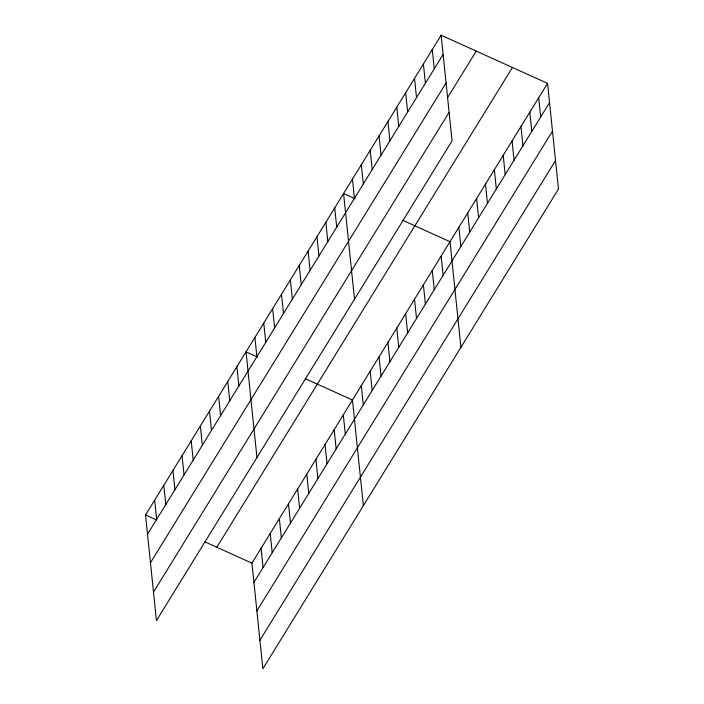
<?xml version="1.0" encoding="UTF-8"?>
<svg xmlns="http://www.w3.org/2000/svg" width="704" height="704" viewBox="0 0 704 704"><rect width="100%" height="100%" fill="white"/><g stroke="black" fill="none" stroke-linecap="round" stroke-linejoin="round"><path stroke-width="1.06" d="M441.135 35.2L452.056 140.862L156.446 620.638L145.526 514.976L441.135 35.2L547.554 83.362L558.474 189.024L262.865 668.8L251.944 563.138L547.554 83.362M147.514 534.222L443.124 54.446M150.462 562.742L446.072 82.966M447.427 97.874L476.256 51.093M153.498 592.117L449.108 112.341M216.832 547.246L512.433 67.47M253.933 582.393L549.542 102.617M256.881 610.905L552.49 131.129M259.917 640.288L555.526 160.512M355.291 198.827L343.587 193.53L354.508 299.182M402.82 220.334L450.006 241.692L460.918 347.354M257.743 357.148L246.03 351.85L256.951 457.512M305.272 378.664L352.449 400.022L363.37 505.674M145.526 514.976L156.262 519.834M204.767 541.79L251.944 563.138M538.683 97.759L540.672 117.005M529.813 112.156L531.802 131.402M520.951 126.544L522.94 145.798M512.081 140.941L514.07 160.186M503.21 155.329L505.199 174.583M494.34 169.726L496.329 188.971M485.478 184.122L487.467 203.368M476.608 198.51L478.597 217.765M467.738 212.907L469.726 232.153M458.867 227.295L460.856 246.55M432.265 49.597L434.254 68.842M423.394 63.985L425.392 83.239M441.135 256.089L443.124 275.334M414.533 78.382L416.522 97.627M432.265 270.477L434.254 289.731M405.662 92.77L407.651 112.024M423.394 284.874L425.383 304.119M396.792 107.166L398.781 126.412M414.533 299.262L416.522 318.516M387.922 121.563L389.919 140.809M405.662 313.658L407.651 332.904M379.06 135.951L381.049 155.206M396.792 328.055L398.781 347.301M370.19 150.348L372.178 169.594M387.922 342.443L389.91 361.698M361.319 164.736L363.308 183.99M379.06 356.84L381.049 376.086M352.449 179.133L354.446 198.378M370.19 371.228L372.178 390.482M361.319 385.625L363.308 404.87M334.717 207.918L336.706 227.172M325.846 222.314L327.835 241.56M343.314 414.85L345.303 434.095M316.976 236.702L318.974 255.957M334.18 429.678L336.169 448.923M308.114 251.099L310.103 270.345M325.046 444.506L327.034 463.751M299.244 265.496L301.233 284.742M315.902 459.334L317.891 478.588M290.374 279.884L292.362 299.138M306.768 474.162L308.757 493.416M281.503 294.281L283.501 313.526M297.634 488.99L299.622 508.244M272.642 308.669L274.63 327.923M288.49 503.826L290.479 523.072M263.771 323.066L265.76 342.311M279.356 518.654L281.345 537.9M254.901 337.462L256.89 356.708M270.222 533.482L272.21 552.728M261.087 548.31L263.076 567.565M236.896 366.678L238.885 385.933M227.762 381.506L229.75 400.761M218.627 396.343L220.616 415.589M209.484 411.171L211.473 430.417M200.35 425.999L202.338 445.245M191.215 440.827L193.204 460.082M182.072 455.655L184.061 474.91M172.938 470.483L174.926 489.738M163.803 485.32L165.792 504.566M154.669 500.148L156.658 519.394"/></g></svg>
